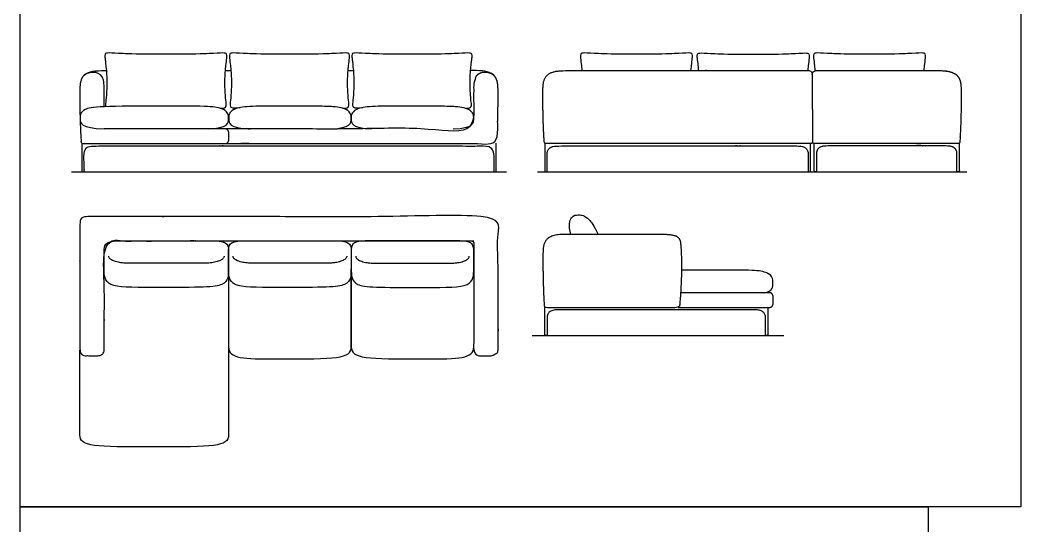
# Model space of a CAD drawing. Header units: metres. Extents: x 0 to 74.2, y -1.2 to 25.5.
# Drawn here: x 15.83 to 22.63, y 2.28 to 5.71 of the extents above; entities that cross this region are included whole.
import ezdxf

# ---------------------------------------------------------------- set-up
doc = ezdxf.new("R2010")
doc.units = ezdxf.units.M
doc.header["$MEASUREMENT"] = 0
for name, color, linetype, true_color in [('AG-DIAGRAM', 7, 'Continuous', 0xfecc66), ('AG-FURNITURE', 7, 'Continuous', 0x66ccff), ('X-VPRT', 6, 'Continuous', 0xff00ff)]:
    doc.layers.add(name, color=color, linetype=linetype, true_color=true_color)

msp = doc.modelspace()

# ---------------------------------------------------------------- linework, layer by layer
at = {"layer": 'AG-DIAGRAM'}
for points in [[(16.1822, 4.6799), (19.1333, 4.6799)], [(19.3439, 4.6799), (22.2582, 4.6799)], [(19.3087, 3.5687), (21.017, 3.5687)]]:
    msp.add_lwpolyline(points, dxfattribs=at)
at = {"layer": 'AG-FURNITURE'}
for points in [[(17.2266, 5.3657), (17.2635, 5.3657)], [(18.0592, 5.3657), (18.0948, 5.3657)]]:
    msp.add_lwpolyline(points, dxfattribs=at)
for points, degree, knots in [([(17.1885, 5.1108), (17.2215, 5.1097), (17.2325, 5.125), (17.2335, 5.1344), (17.2256, 5.1915), (17.2205, 5.314), (17.2325, 5.4236), (17.2372, 5.46), (17.2375, 5.4795), (17.219, 5.488), (17.127, 5.4805), (17.0161, 5.477), (16.6305, 5.477), (16.5197, 5.4805), (16.4258, 5.488), (16.4073, 5.4795), (16.4076, 5.46), (16.4123, 5.4236), (16.4243, 5.314), (16.4192, 5.1915), (16.4113, 5.1344), (16.412, 5.1279), (16.4158, 5.1214)], 3, [0.28803, 0.28803, 0.28803, 0.28803, 2.62449, 5.249836, 7.875182, 10.500528, 13.125874, 15.75122, 18.376566, 21.001912, 23.627258, 26.252604, 26.252604, 28.87795, 31.503296, 34.128642, 36.753988, 39.379334, 42.004681, 44.630027, 47.255373, 49.880719, 49.880719, 49.880719, 49.880719]), ([(18.0211, 5.1108), (18.0541, 5.1097), (18.0651, 5.125), (18.066, 5.1344), (18.0581, 5.1915), (18.0531, 5.314), (18.0651, 5.4236), (18.0698, 5.46), (18.0701, 5.4795), (18.0515, 5.488), (17.9595, 5.4805), (17.8487, 5.477), (17.4758, 5.477), (17.365, 5.4805), (17.2711, 5.488), (17.2526, 5.4795), (17.2529, 5.46), (17.2576, 5.4236), (17.2696, 5.314), (17.2645, 5.1915), (17.2566, 5.1344), (17.2576, 5.1247), (17.2699, 5.1088), (17.3272, 5.1152)], 3, [0.28803, 0.28803, 0.28803, 0.28803, 2.617566, 5.235131, 7.852697, 10.470263, 13.087829, 15.705394, 18.32296, 20.940526, 23.558092, 26.175657, 26.175657, 28.793223, 31.410789, 34.028354, 36.64592, 39.263486, 41.881052, 44.498617, 47.116183, 49.733749, 52.351315, 52.351315, 52.351315, 52.351315]), ([(18.8524, 5.1108), (18.8855, 5.1097), (18.8965, 5.125), (18.8974, 5.1344), (18.8895, 5.1915), (18.8845, 5.314), (18.8964, 5.4236), (18.9012, 5.46), (18.9015, 5.4795), (18.8829, 5.488), (18.7909, 5.4805), (18.6801, 5.477), (18.3072, 5.477), (18.1963, 5.4805), (18.1025, 5.488), (18.0839, 5.4795), (18.0842, 5.46), (18.089, 5.4236), (18.1009, 5.314), (18.0959, 5.1915), (18.088, 5.1344), (18.089, 5.1247), (18.1012, 5.1088), (18.1585, 5.1152)], 3, [0.28803, 0.28803, 0.28803, 0.28803, 2.617566, 5.235131, 7.852697, 10.470263, 13.087829, 15.705394, 18.32296, 20.940526, 23.558092, 26.175657, 26.175657, 28.793223, 31.410789, 34.028354, 36.64592, 39.263486, 41.881052, 44.498617, 47.116183, 49.733749, 52.351315, 52.351315, 52.351315, 52.351315]), ([(20.3866, 5.3657), (20.3882, 5.3833), (20.3933, 5.4295), (20.3973, 5.46), (20.3976, 5.4795), (20.379, 5.488), (20.287, 5.4805), (20.1762, 5.477), (19.8588, 5.477), (19.7479, 5.4805), (19.6541, 5.488), (19.6355, 5.4795), (19.6358, 5.46), (19.6398, 5.4295), (19.6449, 5.3833), (19.6464, 5.3657)], 3, [11.747922, 11.747922, 11.747922, 11.747922, 13.087829, 15.705394, 18.32296, 20.940526, 23.558092, 26.175657, 26.175657, 28.793223, 31.410789, 34.028354, 36.64592, 39.263486, 40.603393, 40.603393, 40.603393, 40.603393]), ([(20.4391, 5.3657), (20.4376, 5.3833), (20.4325, 5.4295), (20.4285, 5.46), (20.4282, 5.4795), (20.4468, 5.488), (20.5388, 5.4805), (20.6496, 5.477), (20.967, 5.477), (21.0779, 5.4805), (21.1717, 5.488), (21.1903, 5.4795), (21.19, 5.46), (21.186, 5.4295), (21.1809, 5.3833), (21.1794, 5.3657)], 3, [11.747922, 11.747922, 11.747922, 11.747922, 13.087829, 15.705394, 18.32296, 20.940526, 23.558092, 26.175657, 26.175657, 28.793223, 31.410789, 34.028354, 36.64592, 39.263486, 40.603393, 40.603393, 40.603393, 40.603393]), ([(21.9687, 5.3657), (21.9702, 5.3833), (21.9753, 5.4295), (21.9793, 5.46), (21.9796, 5.4795), (21.961, 5.488), (21.869, 5.4805), (21.7582, 5.477), (21.4408, 5.477), (21.3299, 5.4805), (21.2361, 5.488), (21.2175, 5.4795), (21.2178, 5.46), (21.2218, 5.4295), (21.2269, 5.3833), (21.2284, 5.3647)], 3, [11.747922, 11.747922, 11.747922, 11.747922, 13.087829, 15.705394, 18.32296, 20.940526, 23.558092, 26.175657, 26.175657, 28.793223, 31.410789, 34.028354, 36.64592, 39.263486, 40.603393, 40.603393, 40.603393, 40.603393]), ([(16.2676, 5.3346), (16.2885, 5.3543), (16.3243, 5.3657), (16.3856, 5.3657), (16.3921, 5.3657), (16.3986, 5.3657), (16.4182, 5.3657)], 3, [280.928213, 280.928213, 280.928213, 280.928213, 286.191119, 286.191119, 286.191119, 286.957813, 286.957813, 286.957813, 286.957813]), ([(16.4036, 5.1209), (16.4036, 5.194), (16.4036, 5.2323), (16.4036, 5.3387), (16.3248, 5.3607), (16.2862, 5.3477), (16.2676, 5.3346)], 3, [328.771581, 328.771581, 328.771581, 328.771581, 332.195326, 337.248749, 342.302172, 347.355593, 347.355593, 347.355593, 347.355593]), ([(19.0477, 5.3346), (19.0267, 5.3543), (18.991, 5.3657), (18.9297, 5.3657), (18.9219, 5.3657), (18.9141, 5.3657), (18.8905, 5.3657)], 3, [280.928213, 280.928213, 280.928213, 280.928213, 286.191119, 286.191119, 286.191119, 287.114498, 287.114498, 287.114498, 287.114498]), ([(17.1093, 4.9706), (17.2477, 4.9762), (17.2477, 5.0503), (17.2477, 5.0699), (17.2217, 5.1037), (17.1424, 5.1245), (17.0105, 5.1245), (16.7591, 5.1245), (16.6409, 5.1245), (16.345, 5.1245), (16.2657, 5.1037), (16.2397, 5.0699), (16.2397, 5.0503), (16.2418, 4.9762), (16.4036, 4.9706)], 3, [0, 0, 0, 0, 4.386876, 8.773752, 13.160628, 17.547504, 21.93438, 21.93438, 21.93438, 26.321256, 30.708132, 35.095008, 39.481884, 43.86876, 43.86876, 43.86876, 43.86876]), ([(17.9419, 4.9706), (18.0803, 4.9762), (18.0803, 5.0503), (18.0803, 5.0699), (18.0543, 5.1037), (17.975, 5.1245), (17.8431, 5.1245), (17.5225, 5.1245), (17.4862, 5.1245), (17.3543, 5.1245), (17.2749, 5.1037), (17.2489, 5.0699), (17.2489, 5.0503), (17.2489, 4.9762), (17.3874, 4.9706)], 3, [0, 0, 0, 0, 4.386876, 8.773752, 13.160628, 17.547504, 21.93438, 21.93438, 21.93438, 26.321256, 30.708132, 35.095008, 39.481884, 43.86876, 43.86876, 43.86876, 43.86876]), ([(18.7732, 4.9706), (18.9117, 4.9762), (18.9117, 5.0503), (18.9117, 5.0699), (18.8856, 5.1037), (18.8063, 5.1245), (18.6744, 5.1245), (18.3539, 5.1245), (18.3175, 5.1245), (18.1856, 5.1245), (18.1063, 5.1037), (18.0803, 5.0699), (18.0803, 5.0503), (18.0803, 4.9762), (18.2187, 4.9706)], 3, [0, 0, 0, 0, 4.386876, 8.773752, 13.160628, 17.547504, 21.93438, 21.93438, 21.93438, 26.321256, 30.708132, 35.095008, 39.481884, 43.86876, 43.86876, 43.86876, 43.86876]), ([(16.2507, 4.8736), (16.2507, 4.7685), (16.2507, 4.6799), (16.2586, 4.6799), (16.2666, 4.6799), (16.2666, 4.7398), (16.2666, 4.7997), (16.2666, 4.8546), (16.3359, 4.8546), (17.1785, 4.8546), (17.375, 4.8546), (17.3815, 4.8546), (17.3879, 4.8546), (17.3944, 4.8546), (17.4009, 4.8546), (18.7909, 4.8546), (18.9794, 4.8546), (19.0487, 4.8546), (19.0487, 4.7997), (19.0487, 4.7398), (19.0487, 4.6799), (19.0567, 4.6799), (19.0646, 4.6799), (19.0646, 4.7685), (19.0646, 4.8736)], 2, [-64.620936, -64.620936, -64.620936, -57.64635, -57.64635, -57.02135, -57.02135, -52.306718, -52.306718, -47.415735, -47.415735, -32.573175, -32.573175, -32.081736, -32.081736, -31.590296, -31.590296, -16.747736, -16.747736, -11.856753, -11.856753, -7.142121, -7.142121, -6.517121, -6.517121, 0.457465, 0.457465, 0.457465]), ([(19.394, 4.8736), (19.394, 4.7685), (19.394, 4.6799), (19.4019, 4.6799), (19.4099, 4.6799), (19.4099, 4.7398), (19.4099, 4.7997), (19.4099, 4.8546), (19.4792, 4.8546), (19.6677, 4.8546), (20.4611, 4.8546), (20.4676, 4.8546), (20.474, 4.8546), (20.4805, 4.8546), (20.487, 4.8546), (20.9245, 4.8546), (21.113, 4.8546), (21.1823, 4.8546), (21.1823, 4.7997), (21.1823, 4.7398), (21.1823, 4.6799), (21.1903, 4.6799), (21.1982, 4.6799), (21.1982, 4.7672), (21.1982, 4.8704)], 2, [-64.620936, -64.620936, -64.620936, -57.64635, -57.64635, -57.02135, -57.02135, -52.306718, -52.306718, -47.415735, -47.415735, -32.573175, -32.573175, -32.081736, -32.081736, -31.590296, -31.590296, -16.747736, -16.747736, -11.856753, -11.856753, -7.142121, -7.142121, -6.517121, -6.517121, 0.35244, 0.35244, 0.35244]), ([(22.2079, 4.8736), (22.2079, 4.7685), (22.2079, 4.6799), (22.2, 4.6799), (22.192, 4.6799), (22.192, 4.7398), (22.192, 4.7997), (22.192, 4.8546), (22.1227, 4.8546), (21.9342, 4.8546), (21.9595, 4.8546), (21.953, 4.8546), (21.9465, 4.8546), (21.9401, 4.8546), (21.9336, 4.8546), (21.4961, 4.8546), (21.3076, 4.8546), (21.2382, 4.8546), (21.2382, 4.7997), (21.2382, 4.7398), (21.2382, 4.6799), (21.2303, 4.6799), (21.2224, 4.6799), (21.2224, 4.7672), (21.2224, 4.8704)], 2, [-64.620936, -64.620936, -64.620936, -57.64635, -57.64635, -57.02135, -57.02135, -52.306718, -52.306718, -47.415735, -47.415735, -32.573175, -32.573175, -32.081736, -32.081736, -31.590296, -31.590296, -16.747736, -16.747736, -11.856753, -11.856753, -7.142121, -7.142121, -6.517121, -6.517121, 0.352459, 0.352459, 0.352459]), ([(19.5714, 4.2545), (19.5529, 4.317), (19.5735, 4.3864), (19.6226, 4.3864), (19.6536, 4.3864), (19.6876, 4.3655), (19.7251, 4.3205), (19.7556, 4.2545)], 3, [0.019915, 0.019915, 0.019915, 0.019915, 0.368835, 0.73767, 1.106505, 1.47534, 1.718281, 1.718281, 1.718281, 1.718281]), ([(16.4972, 4.21), (16.4037, 4.21), (16.4037, 4.1416), (16.4037, 4.0214), (16.4037, 3.8946), (16.5857, 3.8946), (16.7339, 3.8946), (17.0657, 3.8946), (17.2477, 3.8946), (17.2477, 4.0214), (17.2477, 4.1416), (17.2477, 4.21), (17.1542, 4.21), (16.9964, 4.21), (16.655, 4.21), (16.4972, 4.21)], 3, [-29.098301, -29.098301, -29.098301, -29.098301, -21.823725, -14.54915, -7.274575, 0, 0, 0, 7.274575, 14.54915, 21.823725, 29.098301, 29.098301, 29.098301, 47.737067, 47.737067, 47.737067, 47.737067]), ([(17.3412, 4.21), (17.2477, 4.21), (17.2477, 4.1416), (17.2477, 4.0214), (17.2477, 3.8946), (17.4298, 3.8946), (17.5779, 3.8946), (17.8986, 3.8946), (18.0806, 3.8946), (18.0806, 4.0214), (18.0806, 4.1416), (18.0806, 4.21), (17.9871, 4.21), (17.8293, 4.21), (17.499, 4.21), (17.3412, 4.21)], 3, [-29.098301, -29.098301, -29.098301, -29.098301, -21.823725, -14.54915, -7.274575, 0, 0, 0, 7.274575, 14.54915, 21.823725, 29.098301, 29.098301, 29.098301, 47.737067, 47.737067, 47.737067, 47.737067]), ([(18.8184, 4.21), (18.9119, 4.21), (18.9119, 4.1416), (18.9119, 4.0214), (18.9119, 3.8946), (18.7299, 3.8946), (18.5817, 3.8946), (18.2626, 3.8946), (18.0806, 3.8946), (18.0806, 4.0214), (18.0806, 4.1416), (18.0806, 4.21), (18.1741, 4.21), (18.3319, 4.21), (18.6606, 4.21), (18.8184, 4.21)], 3, [-29.098301, -29.098301, -29.098301, -29.098301, -21.823725, -14.54915, -7.274575, 0, 0, 0, 7.274575, 14.54915, 21.823725, 29.098301, 29.098301, 29.098301, 47.737067, 47.737067, 47.737067, 47.737067]), ([(17.2477, 4.0203), (17.2477, 3.8443), (17.2477, 3.6682), (17.2477, 2.8953), (17.2477, 2.813), (17.1474, 2.813), (16.7339, 2.813), (16.339, 2.813), (16.2386, 2.813), (16.2386, 2.8953), (16.2386, 3.1407), (16.2386, 3.3259), (16.2386, 3.47)], 3, [-1.732461, -1.732461, -1.732461, -1.732461, 0, 0, 0, 16.239231, 16.239231, 16.239231, 32.478461, 32.478461, 32.478461, 33.028375, 33.028375, 33.028375, 33.028375]), ([(17.2477, 3.4922), (17.2477, 3.41), (17.3481, 3.41), (17.5779, 3.41), (17.9802, 3.41), (18.0806, 3.41), (18.0806, 3.4922), (18.0806, 3.6682), (18.0806, 3.8443), (18.0806, 4.0203)], 3, [-32.478461, -32.478461, -32.478461, -32.478461, -16.239231, -16.239231, -16.239231, 0, 0, 0, 1.732461, 1.732461, 1.732461, 1.732461]), ([(18.0806, 4.0203), (18.0806, 3.8443), (18.0806, 3.6682), (18.0806, 3.4922), (18.0806, 3.41), (18.181, 3.41), (18.5817, 3.41), (18.8115, 3.41), (18.9119, 3.41), (18.9119, 3.4922)], 3, [-1.732461, -1.732461, -1.732461, -1.732461, 0, 0, 0, 16.239231, 16.239231, 16.239231, 32.478461, 32.478461, 32.478461, 32.478461]), ([(20.8846, 3.8594), (20.9427, 3.865), (20.9427, 3.9391), (20.9427, 3.9586), (20.9167, 3.9925), (20.8374, 4.0132), (20.7055, 4.0132), (20.4541, 4.0132), (20.4132, 4.0132), (20.3687, 4.0132), (20.3245, 4.0131)], 3, [0, 0, 0, 0, 4.386876, 8.773752, 13.160628, 17.547504, 21.93438, 21.93438, 21.93438, 23.451963, 23.451963, 23.451963, 23.451963]), ([(20.9085, 3.7592), (20.9085, 3.6559), (20.9085, 3.5687), (20.9006, 3.5687), (20.8927, 3.5687), (20.8927, 3.6286), (20.8927, 3.6885), (20.8927, 3.7433), (20.8233, 3.7433), (20.6641, 3.7433), (19.8644, 3.7433), (19.668, 3.7433), (19.4795, 3.7433), (19.4101, 3.7433), (19.4101, 3.6885), (19.4101, 3.6286), (19.4101, 3.5687), (19.4022, 3.5687), (19.3943, 3.5687), (19.3943, 3.6573), (19.3943, 3.7624)], 2, [0.63044, 0.63044, 0.63044, 7.5, 7.5, 8.125, 8.125, 12.839632, 12.839632, 17.730616, 17.730616, 32.573175, 32.573175, 47.415735, 47.415735, 52.306718, 52.306718, 57.02135, 57.02135, 57.64635, 57.64635, 64.620936, 64.620936, 64.620936])]:
    msp.add_open_spline(points, degree=degree, knots=knots, dxfattribs=at)
for points, weights, degree, knots in [([(16.2676, 5.3346), (16.2383, 5.3069), (16.2383, 5.1894), (16.2383, 5.0182), (16.2471, 4.8813), (16.2475, 4.8748), (16.2522, 4.8704), (16.2586, 4.8704)], [1, 1, 1, 1, 1, 0.819695936171, 0.819695936171, 1], 3, [347.355593, 347.355593, 347.355593, 347.355593, 354.749015, 367.082792, 367.082792, 367.082792, 367.767515, 367.767515, 367.767515, 367.767515]), ([(17.2235, 4.8704), (17.311, 4.8704), (17.3598, 4.8704), (17.3879, 4.8704), (18.7399, 4.8704), (18.8983, 4.8704), (19.0567, 4.8704), (19.0631, 4.8704), (19.0678, 4.8748), (19.0682, 4.8813), (19.077, 5.0182), (19.077, 5.1894), (19.077, 5.3069), (19.0477, 5.3346), (19.0291, 5.3477), (18.9904, 5.3607), (18.9117, 5.3387), (18.9117, 5.2195), (18.9117, 5.1803), (18.9117, 4.9706), (18.8016, 4.9706), (17.498, 4.9706), (17.3879, 4.9706), (17.3503, 4.9706), (17.3127, 4.9706), (17.2235, 4.9706)], [1, 1, 1, 1, 1, 1, 1, 0.819695936171, 0.819695936171, 1, 1, 1, 1, 1, 1, 1, 1, 1, 1, 1, 1, 1, 1, 1, 1, 1], 3, [383.152841, 383.152841, 383.152841, 383.152841, 386.476212, 386.476212, 386.476212, 405.184909, 405.184909, 405.184909, 405.869632, 405.869632, 405.869632, 418.203408, 425.59683, 425.59683, 425.59683, 430.650252, 435.703675, 440.757098, 445.810521, 445.810521, 445.810521, 458.810521, 458.810521, 458.810521, 463.25438, 463.25438, 463.25438, 463.25438]), ([(21.2103, 5.3403), (21.2103, 5.3552), (21.1998, 5.3657), (21.1849, 5.3657), (21.1165, 5.3657), (21.0482, 5.3657), (20.9798, 5.3657), (20.009, 5.3657), (19.8254, 5.3657), (19.6008, 5.3657), (19.5768, 5.3657), (19.5529, 5.3657), (19.5289, 5.3657), (19.4676, 5.3657), (19.4318, 5.3543), (19.4109, 5.3346), (19.3816, 5.3069), (19.3816, 5.1894), (19.3816, 5.0182), (19.3904, 4.8813), (19.3908, 4.8748), (19.3955, 4.8704), (19.4019, 4.8704), (19.5603, 4.8704), (19.76, 4.8704), (20.474, 4.8704), (20.8735, 4.8704), (21.0319, 4.8704), (21.1994, 4.8704), (21.2059, 4.8704), (21.2105, 4.8748), (21.2109, 4.8813), (21.2109, 4.9716), (21.2107, 5.0489), (21.2103, 5.1158), (21.2103, 5.1906), (21.2103, 5.2655), (21.2103, 5.3403)], [1, 0.804737854124, 0.804737854124, 1, 1, 1, 1, 1, 1, 1, 1, 1, 1, 1, 1, 1, 1, 1, 1, 1, 0.819695936171, 0.819695936171, 1, 1, 1, 1, 1, 1, 1, 0.819695936171, 0.819695936171, 1, 1, 1, 1, 1, 1, 1], 3, [-0.839359, -0.839359, -0.839359, -0.839359, -0.708459, -0.708459, -0.708459, -0.035767, -0.035767, -0.035767, 21.634444, 21.634444, 21.634444, 24.467174, 24.467174, 24.467174, 29.730079, 29.730079, 29.730079, 37.123499, 49.457277, 49.457277, 49.457277, 50.142, 50.142, 50.142, 68.850697, 68.850697, 68.850697, 87.559394, 87.559394, 87.559394, 88.244117, 88.244117, 88.244117, 96.381046, 96.381046, 96.381046, 97.11789, 97.11789, 97.11789, 97.11789]), ([(21.2103, 5.3403), (21.2103, 5.3552), (21.2208, 5.3657), (21.2357, 5.3657), (21.304, 5.3657), (21.3724, 5.3657), (21.4407, 5.3657), (21.5928, 5.3657), (21.7765, 5.3657), (22.001, 5.3657), (22.025, 5.3657), (22.049, 5.3657), (22.073, 5.3657), (22.1343, 5.3657), (22.17, 5.3543), (22.1909, 5.3346), (22.2203, 5.3069), (22.2203, 5.1894), (22.2203, 5.0182), (22.2115, 4.8813), (22.2111, 4.8748), (22.2064, 4.8704), (22.2, 4.8704), (22.0416, 4.8704), (21.8419, 4.8704), (21.9465, 4.8704), (21.5471, 4.8704), (21.3887, 4.8704), (21.2225, 4.8704), (21.216, 4.8704), (21.2114, 4.8748), (21.2109, 4.8813)], [1, 0.804737854124, 0.804737854124, 1, 1, 1, 1, 1, 1, 1, 1, 1, 1, 1, 1, 1, 1, 1, 1, 1, 0.819695936171, 0.819695936171, 1, 1, 1, 1, 1, 1, 1, 0.819695936171, 0.819695936171, 1], 3, [97.11789, 97.11789, 97.11789, 97.11789, 97.24879, 97.24879, 97.24879, 97.921482, 97.921482, 97.921482, 119.591693, 119.591693, 119.591693, 122.424422, 122.424422, 122.424422, 127.687328, 127.687328, 127.687328, 135.080748, 147.414525, 147.414525, 147.414525, 148.099248, 148.099248, 148.099248, 166.807946, 166.807946, 166.807946, 185.516643, 185.516643, 185.516643, 186.201366, 186.201366, 186.201366, 186.201366]), ([(16.7339, 4.3752), (16.899, 4.3752), (18.9119, 4.3752), (18.9755, 4.3752), (19.0391, 4.3752), (19.077, 4.3752), (19.077, 4.3372), (19.077, 3.8926), (19.077, 3.47), (19.077, 3.4321), (19.0391, 3.4321), (18.9945, 3.4321), (18.9499, 3.4321), (18.9119, 3.4321), (18.9119, 3.47), (18.9119, 3.8226), (18.9119, 4.1974), (18.9119, 4.21), (18.8992, 4.21), (16.8926, 4.21), (16.7339, 4.21), (16.5751, 4.21), (16.4164, 4.21), (16.4037, 4.21), (16.4037, 4.1974), (16.4037, 3.8226), (16.4037, 3.47), (16.4037, 3.4321), (16.3657, 3.4321), (16.3211, 3.4321), (16.2765, 3.4321), (16.2386, 3.4321), (16.2386, 3.47), (16.2386, 3.8926), (16.2386, 4.3372), (16.2386, 4.3752), (16.2765, 4.3752), (16.3401, 4.3752), (16.4037, 4.3752), (16.5688, 4.3752), (16.7339, 4.3752)], [1, 1, 1, 1, 1, 0.707106781187, 1, 1, 1, 0.707106781187, 1, 1, 1, 0.707106781187, 1, 1, 1, 0.707106781187, 1, 1, 1, 1, 1, 0.707106781187, 1, 1, 1, 0.707106781187, 1, 1, 1, 0.707106781187, 1, 1, 1, 0.707106781187, 1, 1, 1, 1, 1], 2, [-171.5, -171.5, -171.5, -133.5, -133.5, -128.49365, -128.49365, -126.14743, -126.14743, -91.13473, -91.13473, -88.78851, -88.78851, -85.27581, -85.27581, -82.92959, -82.92959, -53.42324, -53.42324, -52.637842, -52.637842, -16.09938, -16.09938, 20.439081, 20.439081, 21.22448, 21.22448, 50.73083, 50.73083, 53.077049, 53.077049, 56.58975, 56.58975, 58.935969, 58.935969, 93.94867, 93.94867, 96.294889, 96.294889, 101.30124, 101.30124, 139.30124, 139.30124, 139.30124]), ([(20.3177, 4.1977), (20.3281, 4.1066), (20.3274, 3.934), (20.3113, 3.7696), (20.3107, 3.7634), (20.306, 3.7592), (20.2998, 3.7592), (20.0006, 3.7592), (19.7014, 3.7592), (19.4022, 3.7592), (19.3958, 3.7592), (19.3911, 3.7636), (19.3907, 3.77), (19.3818, 3.9069), (19.3818, 4.1238), (19.3818, 4.2545), (19.5291, 4.2545), (19.731, 4.2545), (19.9329, 4.2545), (20.1348, 4.2545), (20.2556, 4.2545), (20.3116, 4.2536), (20.3177, 4.1977)], [1, 1, 1, 1, 0.827280872272, 0.827280872272, 1, 1, 1, 1, 0.819695936171, 0.819695936171, 1, 1, 1, 1, 1, 1, 1, 1, 1, 1, 1], 3, [206.432552, 206.432552, 206.432552, 206.432552, 224.508703, 224.508703, 224.508703, 225.178165, 225.178165, 225.178165, 260.516291, 260.516291, 260.516291, 261.201014, 261.201014, 261.201014, 273.534791, 286.191119, 286.191119, 286.191119, 310.037472, 310.037472, 310.037472, 320.881834, 320.881834, 320.881834, 320.881834]), ([(17.2174, 4.1067), (17.2174, 4.0593), (17.0882, 4.0593), (17.0509, 4.0593), (16.7392, 4.0593), (16.6005, 4.0593), (16.5632, 4.0593), (16.434, 4.0593), (16.434, 4.1067)], [1, 0.707106781186, 1, 1, 1, 1, 1, 0.707106781186, 1], 2, [-2.665047, -2.665047, -2.665047, -2.541818, -2.541818, -1.734626, -1.734626, -0.927434, -0.927434, -0.804205, -0.804205, -0.804205]), ([(18.0503, 4.1067), (18.0503, 4.0593), (17.9211, 4.0593), (17.8838, 4.0593), (17.5832, 4.0593), (17.4446, 4.0593), (17.4073, 4.0593), (17.2781, 4.0593), (17.2781, 4.1067)], [1, 0.707106781186, 1, 1, 1, 1, 1, 0.707106781186, 1], 2, [-2.665047, -2.665047, -2.665047, -2.541818, -2.541818, -1.734626, -1.734626, -0.927434, -0.927434, -0.804205, -0.804205, -0.804205]), ([(18.111, 4.1067), (18.111, 4.0593), (18.2402, 4.0593), (18.2775, 4.0593), (18.5764, 4.0593), (18.7151, 4.0593), (18.7524, 4.0593), (18.8816, 4.0593), (18.8816, 4.1067)], [1, 0.707106781186, 1, 1, 1, 1, 1, 0.707106781186, 1], 2, [-2.665047, -2.665047, -2.665047, -2.541818, -2.541818, -1.734626, -1.734626, -0.927434, -0.927434, -0.804205, -0.804205, -0.804205])]:
    msp.add_rational_spline(points, weights, degree=degree, knots=knots, dxfattribs=at)
for points in [[(17.2235, 4.9706), (17.0962, 4.9706), (16.8737, 4.9706), (16.4036, 4.9706)], [(17.2489, 4.8959), (17.2489, 4.9123), (17.2489, 4.9288), (17.2489, 4.9452)], [(16.2586, 4.8704), (16.3852, 4.8704), (16.929, 4.8704), (17.2235, 4.8704)], [(20.9185, 3.8594), (20.813, 3.8594), (20.6419, 3.8594), (20.3186, 3.8594)], [(20.9439, 3.7846), (20.9439, 3.8011), (20.9439, 3.8175), (20.9439, 3.834)], [(20.2998, 3.7592), (20.5053, 3.7592), (20.7519, 3.7592), (20.9185, 3.7592)]]:
    msp.add_open_spline(points, degree=3, dxfattribs=at)
for points, weights in [([(17.2489, 4.9452), (17.2489, 4.9706), (17.2235, 4.9706)], [1, 0.707106781319, 1]), ([(17.2235, 4.8704), (17.2489, 4.8704), (17.2489, 4.8959)], [1, 0.707106781056, 1]), ([(20.9439, 3.834), (20.9439, 3.8594), (20.9185, 3.8594)], [1, 0.707106781319, 1]), ([(20.9185, 3.7592), (20.9439, 3.7592), (20.9439, 3.7846)], [1, 0.707106781056, 1])]:
    msp.add_rational_spline(points, weights, degree=2, dxfattribs=at)
at = {"layer": 'X-VPRT'}
for points in [[(15.8322, 5.8928), (22.6267, 5.8928), (22.6267, 2.4066), (15.8322, 2.4066)], [(15.8322, 2.4066), (21.9962, 2.4066), (21.9962, -0.5026), (15.8322, -0.5026)]]:
    msp.add_lwpolyline(points, close=True, dxfattribs=at)

doc.saveas('drawing.dxf')
